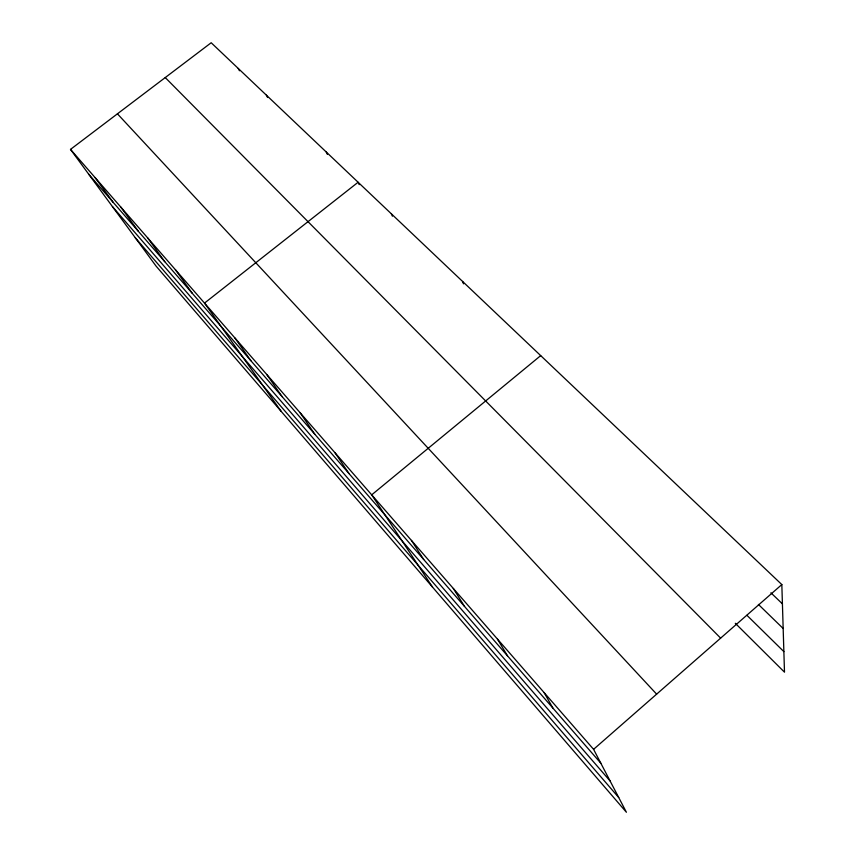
<?xml version="1.0" encoding="UTF-8"?>
<svg xmlns="http://www.w3.org/2000/svg" width="855" height="855" viewBox="0 0 855 855"><rect width="100%" height="100%" fill="white"/><g stroke="black" fill="none" stroke-linecap="round" stroke-linejoin="round"><path stroke-width="1.28" d="M593.584 749.333L781.833 584.574L211.185 42.75L70.505 149.39L156.059 266.087L626.405 812.25L593.584 749.333L70.505 149.39M540.702 355.616L371.701 494.842L432.534 587.118M770.9 592.804L782.421 603.854M758.406 604.432L783.169 628.489M746.928 615.301L783.875 651.617M735.289 623.274L784.495 672.169L781.833 584.574M165.25 77.57L720.637 638.129M117.424 113.822L656.64 694.142M88.674 174.164L600.83 763.216M112.422 206.557L610.064 780.936M135.282 237.743L618.731 797.533M95.14 177.637L113.031 202.186M120.779 207.049L138.382 231.331M147.52 237.711L164.769 261.683M175.403 269.699L192.257 293.297M281.028 411.191L204.516 303.087L358.106 182.254L359.185 184.616M234.933 337.982L250.846 360.692M266.76 374.479L282.118 396.656M300.094 412.709L314.811 434.255M335.032 452.787L349.043 473.627M411.426 540.413L423.717 559.512M453.3 588.432L464.543 606.462M497.471 639.102L507.539 655.924M544.165 692.646L552.907 708.1M238.224 68.421L239.443 70.762M266.365 95.151L267.551 97.47M326.225 151.987L327.369 154.381M391.387 213.857L392.413 216.197M462.587 281.455L463.517 283.828"/></g></svg>
